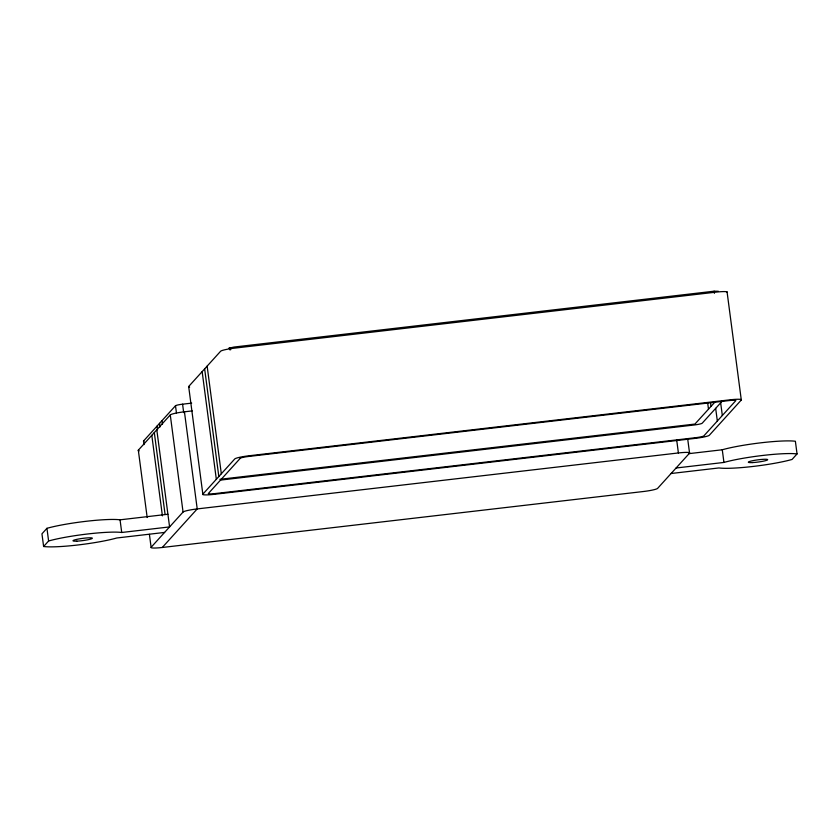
<?xml version="1.0" encoding="UTF-8"?>
<svg xmlns="http://www.w3.org/2000/svg" width="839" height="839" viewBox="0 0 839 839"><rect width="100%" height="100%" fill="white"/><g stroke="black" fill="none" stroke-linecap="round" stroke-linejoin="round"><path stroke-width="1.26" d="M167.915 514.255L120.05 519.823A42.862 4.856 -7.5 0 0 46.942 528.318L41.95 533.835L43.618 546.493A42.862 4.856 -7.5 0 0 116.726 537.998L164.591 532.429M43.618 546.493L48.61 540.987A42.862 4.856 -7.5 0 1 121.718 532.482L169.583 526.923L156.799 429.799M202.891 494.549L188.67 386.496L220.626 351.237A12.858 1.458 -7.5 0 1 234.784 348.112L715.961 292.14A12.858 1.458 -7.5 0 1 727.119 292.329M144.014 444.618L143.542 440.999L175.498 405.751A6.429 0.724 -7.5 0 1 182.577 404.188L191.68 403.129M147.182 517.516L138.32 450.186L170.275 414.927A12.858 1.458 -7.5 0 1 184.433 411.802L192.236 410.9M149.405 534.349L151.104 547.301L183.059 512.042A12.858 1.458 -7.5 0 1 197.217 508.916L678.394 452.955A12.858 1.458 -7.5 0 1 689.564 453.133L687.686 438.891M151.104 547.301A12.858 1.458 -7.5 0 0 162.273 547.479L197.217 508.916L184.433 411.802M715.164 401.829L694.923 424.062L219.87 479.321M722.348 400.979L702.191 423.223A7.289 0.829 -7.5 0 1 694.168 424.995L220.793 480.055M689.564 453.133L657.608 488.382A12.858 1.458 -7.5 0 1 643.45 491.507L162.273 547.479M741.298 399.993L709.343 435.252A12.858 1.458 -7.5 0 1 695.185 438.378L214.008 494.349A12.858 1.458 -7.5 0 1 202.849 494.171L234.794 458.912A12.858 1.458 -7.5 0 1 248.963 455.787L730.129 399.815A12.858 1.458 -7.5 0 1 741.298 399.993L727.077 291.951M688.641 453.679L722.274 449.767A42.862 4.856 -7.5 0 1 795.382 441.262L797.05 453.93L792.058 459.447A42.862 4.856 -7.5 0 1 718.95 467.942L671.085 473.511M228.722 348.216L234.06 347.042L714.125 291.196L718.341 291.269M676.077 468.005L723.942 462.436A42.862 4.856 -7.5 0 1 797.05 453.93M714.125 291.196L714.409 293.314M720.659 402.846L722.327 415.504M722.274 449.767L723.942 462.436M715.667 408.352L717.335 421.021M710.476 402.531L710.99 406.433M707.634 402.689L708.494 409.18M676.695 440.003L678.394 452.955M230.421 347.608L230.704 349.727M229.655 347.797L229.938 349.915M207.139 366.108L221.318 473.783M204.643 368.866L218.822 476.542M202.147 371.625L216.326 479.289M182.577 404.188L183.689 412.631M175.498 405.751L176.452 412.987M170.275 414.927L183.059 512.042M162.011 420.622L162.493 424.24M159.515 423.37L159.997 426.999M157.019 426.128L157.501 429.746M154.303 432.557L165.073 514.412M151.807 435.315L162.409 515.859M120.05 519.823L121.718 532.482M46.942 528.318L48.61 540.987M189.614 387.125A12.858 1.458 -7.5 0 1 188.67 386.496M139.274 450.816A12.858 1.458 -7.5 0 1 138.32 450.186M144.014 441.314A6.429 0.724 -7.5 0 1 143.542 440.999M240.29 458.272L208.334 493.531A7.289 0.829 -7.5 0 0 214.658 493.626L695.835 437.664A7.289 0.829 -7.5 0 0 703.858 435.892L735.813 400.633A7.289 0.829 -7.5 0 0 729.479 400.539L248.313 456.5A7.289 0.829 -7.5 0 0 240.29 458.272M76.852 541.145A9.795 1.112 -7.5 0 0 92.311 538.365A9.795 1.112 -7.5 0 0 78.835 538.963A9.795 1.112 -7.5 0 0 76.852 541.145M752.184 462.593A9.795 1.112 -7.5 0 0 767.643 459.814A9.795 1.112 -7.5 0 0 754.167 460.412A9.795 1.112 -7.5 0 0 752.184 462.593"/></g></svg>
